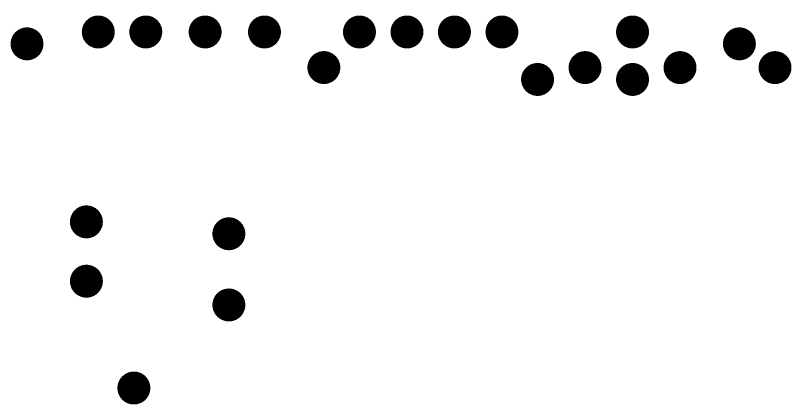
# Model space of a CAD drawing. Extents: x -2.4 to 65.5, y -2.3 to 59.9.
# Drawn here: x 31.12 to 47.72, y 42.83 to 51.15 of the extents above; entities that cross this region are included whole.
import ezdxf

# ---------------------------------------------------------------- set-up
doc = ezdxf.new("R2010")
doc.units = 0
doc.layers.add('18', color=94, linetype='CONTINUOUS')

# ---------------------------------------------------------------- blocks, each defined once
blk = doc.blocks.new('ROUNDV')
at = {"const_width": 0.5}
blk.add_lwpolyline([(0, -0.25, 1), (0, 0.25, 1), (0, -0.25)], format="xyb", dxfattribs=at)

msp = doc.modelspace()

# ---------------------------------------------------------------- block references
at = {"layer": '18', "xscale": 0.7048, "yscale": 0.7048}
for p in [(32.893, 50.8), (33.909, 50.8), (35.179, 50.8), (36.449, 50.8), (38.481, 50.8), (39.497, 50.8), (40.513, 50.8), (41.529, 50.8), (44.323, 50.8), (31.369, 50.546), (46.609, 50.546), (37.719, 50.038), (43.307, 50.038), (45.339, 50.038), (47.371, 50.038), (42.291, 49.784), (44.323, 49.784), (32.639, 46.736), (35.687, 46.482), (32.639, 45.466), (35.687, 44.958), (33.655, 43.18)]:
    msp.add_blockref('ROUNDV', p, dxfattribs=at)

doc.saveas('drawing.dxf')
